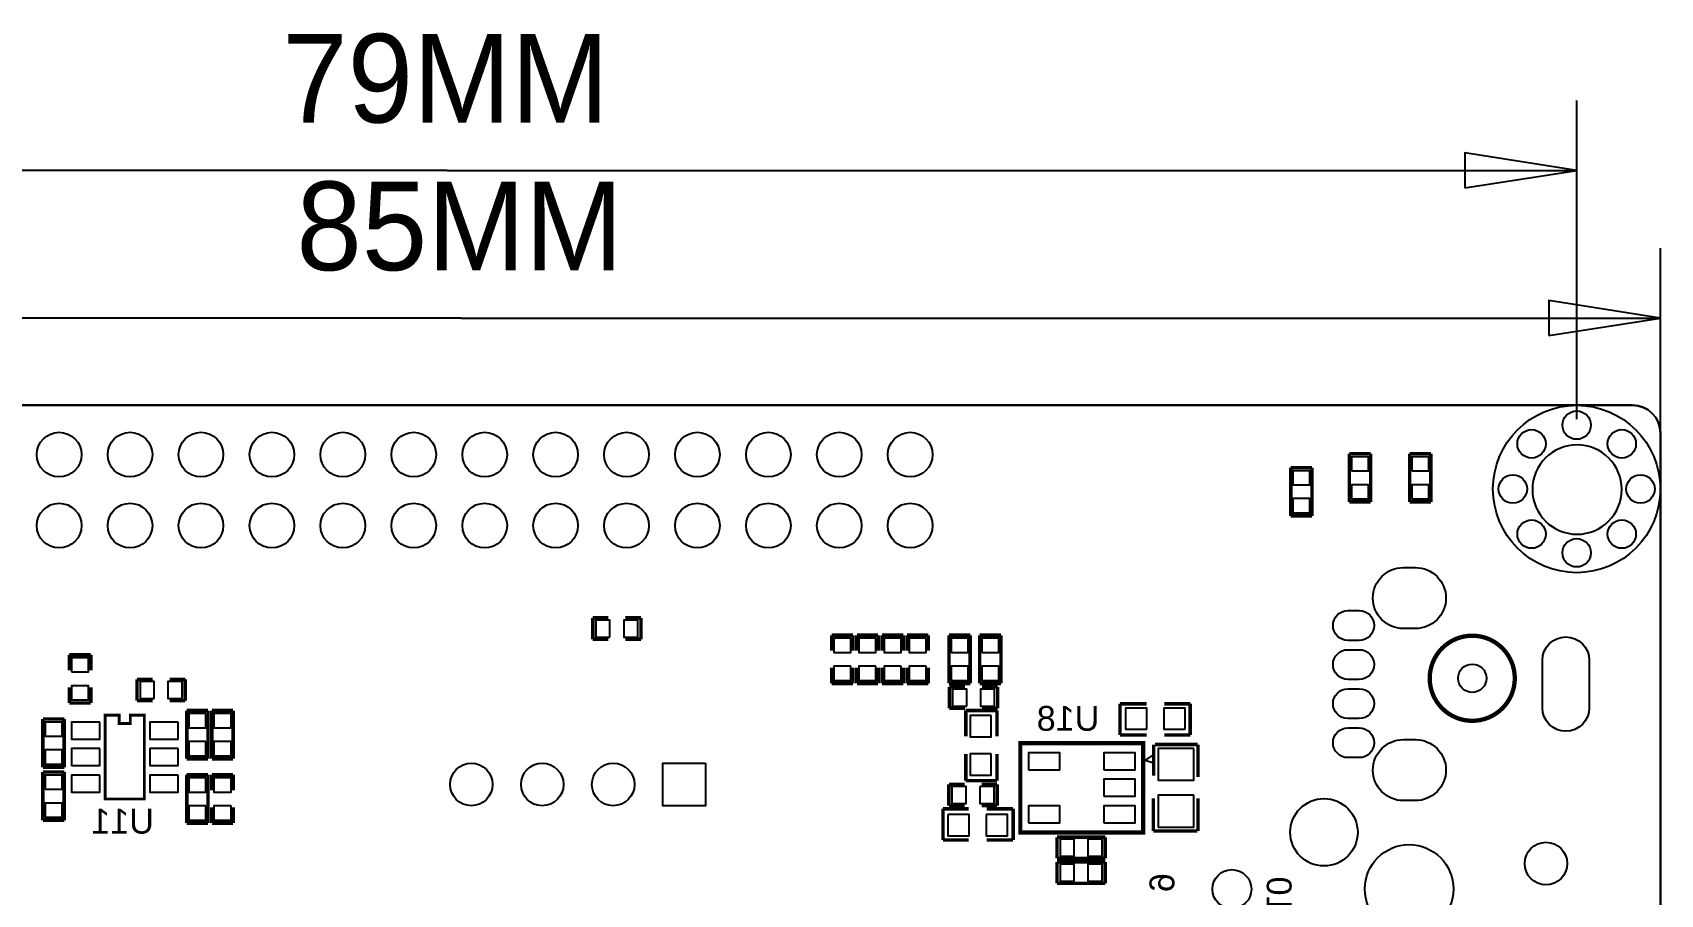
# Model space of a CAD drawing. Extents: x -38 to 85, y 0 to 70.
# Drawn here: x 26.7 to 85, y 38.5 to 69.3 of the extents above; entities that cross this region are included whole.
import ezdxf
from ezdxf.enums import TextEntityAlignment as Align

# ---------------------------------------------------------------- set-up
doc = ezdxf.new("R2010")
doc.units = 0
for name, color, linetype in [('BG_DIMENSION', 40, 'CONTINUOUS'), ('BG_OUTLINE', 7, 'CONTINUOUS'), ('PG_SILKSCREEN_BOTTOM', 120, 'CONTINUOUS'), ('PIN_BOTTOM', 5, 'CONTINUOUS'), ('RD_SILKSCREEN_BOTTOM', 200, 'CONTINUOUS')]:
    doc.layers.add(name, color=color, linetype=linetype)

msp = doc.modelspace()

# ---------------------------------------------------------------- linework, layer by layer
at = {"layer": 'BG_DIMENSION'}
for points in [[(81.999988, 55.499991), (81.999988, 66.906775)], [(77.999996, 63.781788), (81.999988, 64.40678), (77.999996, 65.031772), (77.999996, 63.781788)], [(41.54678, 64.40678), (2.999994, 64.40678)], [(41.54678, 64.40678), (81.999988, 64.40678)], [(85.000008, 39.061085), (85.000008, 61.618495)], [(81.000016, 58.493508), (85.000008, 59.1185), (81.000016, 59.743492), (81.000016, 58.493508)], [(42.05224, 59.1185), (0, 59.1185)], [(42.05224, 59.1185), (85.000008, 59.1185)]]:
    msp.add_lwpolyline(points, dxfattribs=at)
at = {"layer": 'BG_OUTLINE'}
msp.add_lwpolyline([(84.00001, 0, 0.414211), (85.000008, 0.999998), (85.000008, 54.999992, 0.414213), (84.00001, 55.99999), (0.999998, 55.99999, 0.414214), (0, 54.999992), (0, 0.999998, 0.414212), (0.999998, 0)], format="xyb", close=True, dxfattribs=at)
for points in [[(0.999998, 55.99999), (84.00001, 55.99999)], [(85.000008, 54.999992), (85.000008, 0.999998)]]:
    msp.add_lwpolyline(points, dxfattribs=at)
for points in [[(84.00001, 55.99999, -0.414213), (85.000008, 54.999992)], [(83.61426, 52.97932, 1), (80.41386, 52.97932, 1), (83.61426, 52.97932)]]:
    msp.add_lwpolyline(points, format="xyb", dxfattribs=at)
at = {"layer": 'PG_SILKSCREEN_BOTTOM'}
for points, const_width in [([(73.859009, 54.263595), (74.621009, 54.263595)], 0.127), ([(73.859009, 52.536395), (73.859009, 54.263595)], 0.127), ([(74.621009, 54.263595), (74.621009, 52.536395)], 0.127), ([(76.018009, 54.263595), (76.780009, 54.263595)], 0.127), ([(76.018009, 52.536395), (76.018009, 54.263595)], 0.127), ([(76.780009, 54.263595), (76.780009, 52.536395)], 0.127), ([(71.758988, 53.763596), (72.520988, 53.763596)], 0.127), ([(71.758988, 52.036396), (71.758988, 53.763596)], 0.127), ([(72.520988, 53.763596), (72.520988, 52.036396)], 0.127), ([(74.621009, 52.536395), (73.859009, 52.536395)], 0.127), ([(76.780009, 52.536395), (76.018009, 52.536395)], 0.127), ([(72.520988, 52.036396), (71.758988, 52.036396)], 0.127), ([(46.760232, 48.382428), (47.319032, 48.382428)], 0.127), ([(46.760232, 47.620428), (46.760232, 48.382428)], 0.127), ([(47.928632, 48.382428), (48.487432, 48.382428)], 0.127), ([(48.487432, 48.382428), (48.487432, 47.620428)], 0.127), ([(55.31899, 47.204808), (55.31899, 47.763608)], 0.127), ([(55.31899, 47.763608), (56.08099, 47.763608)], 0.127), ([(56.08099, 47.763608), (56.08099, 47.204808)], 0.127), ([(56.218988, 47.204808), (56.218988, 47.763608)], 0.127), ([(56.218988, 47.763608), (56.980988, 47.763608)], 0.127), ([(56.980988, 47.763608), (56.980988, 47.204808)], 0.127), ([(57.119012, 47.204808), (57.119012, 47.763608)], 0.127), ([(57.119012, 47.763608), (57.881012, 47.763608)], 0.127), ([(57.881012, 47.763608), (57.881012, 47.204808)], 0.127), ([(58.01901, 47.204808), (58.01901, 47.763608)], 0.127), ([(58.01901, 47.763608), (58.78101, 47.763608)], 0.127), ([(58.78101, 47.763608), (58.78101, 47.204808)], 0.127), ([(59.519007, 47.763608), (60.281007, 47.763608)], 0.127), ([(59.519007, 46.036408), (59.519007, 47.763608)], 0.127), ([(60.281007, 47.763608), (60.281007, 46.036408)], 0.127), ([(60.619005, 47.763608), (61.381005, 47.763608)], 0.127), ([(60.619005, 46.036408), (60.619005, 47.763608)], 0.127), ([(61.381005, 47.763608), (61.381005, 46.036408)], 0.127), ([(47.319032, 47.620428), (46.760232, 47.620428)], 0.127), ([(48.487432, 47.620428), (47.928632, 47.620428)], 0.127), ([(28.018994, 46.504809), (28.018994, 47.063609)], 0.127), ([(28.018994, 47.063609), (28.780994, 47.063609)], 0.127), ([(28.780994, 47.063609), (28.780994, 46.504809)], 0.127), ([(55.31899, 46.036408), (55.31899, 46.595208)], 0.127), ([(56.08099, 46.595208), (56.08099, 46.036408)], 0.127), ([(56.218988, 46.036408), (56.218988, 46.595208)], 0.127), ([(56.980988, 46.595208), (56.980988, 46.036408)], 0.127), ([(57.119012, 46.036408), (57.119012, 46.595208)], 0.127), ([(57.881012, 46.595208), (57.881012, 46.036408)], 0.127), ([(58.01901, 46.036408), (58.01901, 46.595208)], 0.127), ([(58.78101, 46.595208), (58.78101, 46.036408)], 0.127), ([(30.436312, 46.180908), (30.995112, 46.180908)], 0.127), ([(30.436312, 45.418908), (30.436312, 46.180908)], 0.127), ([(31.604712, 46.180908), (32.163512, 46.180908)], 0.127), ([(32.163512, 46.180908), (32.163512, 45.418908)], 0.127), ([(56.08099, 46.036408), (55.31899, 46.036408)], 0.127), ([(56.980988, 46.036408), (56.218988, 46.036408)], 0.127), ([(57.881012, 46.036408), (57.119012, 46.036408)], 0.127), ([(58.78101, 46.036408), (58.01901, 46.036408)], 0.127), ([(60.281007, 46.036408), (59.519007, 46.036408)], 0.127), ([(61.381005, 46.036408), (60.619005, 46.036408)], 0.127), ([(28.018994, 45.336409), (28.018994, 45.895209)], 0.127), ([(28.780994, 45.895209), (28.780994, 45.336409)], 0.127), ([(30.995112, 45.418908), (30.436312, 45.418908)], 0.127), ([(32.163512, 45.418908), (31.604712, 45.418908)], 0.127), ([(59.536406, 45.911008), (60.095206, 45.911008)], 0.127), ([(59.536406, 45.149008), (59.536406, 45.911008)], 0.127), ([(60.704806, 45.911008), (61.263606, 45.911008)], 0.127), ([(61.263606, 45.911008), (61.263606, 45.149008)], 0.127), ([(28.780994, 45.336409), (28.018994, 45.336409)], 0.127), ([(30.699888, 41.899992), (29.299891, 41.899992), (29.299891, 44.900012), (29.79989, 44.900012), (29.79989, 44.600012), (30.199889, 44.600012), (30.199889, 44.900012), (30.699888, 44.900012), (30.699888, 41.899992)], 0.1), ([(32.219011, 43.336388), (32.219011, 45.063588)], 0.127), ([(32.219011, 45.063588), (32.981011, 45.063588)], 0.127), ([(32.981011, 45.063588), (32.981011, 43.336388)], 0.127), ([(33.119009, 43.336388), (33.119009, 45.063588)], 0.127), ([(33.119009, 45.063588), (33.881009, 45.063588)], 0.127), ([(33.881009, 45.063588), (33.881009, 43.336388)], 0.127), ([(60.095206, 45.149008), (59.536406, 45.149008)], 0.127), ([(60.12119, 45.067296), (61.23879, 45.067296)], 0.127), ([(60.12119, 44.140196), (60.12119, 45.067296)], 0.127), ([(61.263606, 45.149008), (60.704806, 45.149008)], 0.127), ([(61.23879, 45.067296), (61.23879, 44.140196)], 0.127), ([(65.642693, 45.308799), (65.642693, 44.191199)], 0.127), ([(66.595193, 45.308799), (65.642693, 45.308799)], 0.127), ([(67.230193, 45.308799), (68.157293, 45.308799)], 0.127), ([(68.157293, 45.308799), (68.157293, 44.191199)], 0.127), ([(27.069009, 43.036388), (27.069009, 44.763588)], 0.127), ([(27.069009, 44.763588), (27.831009, 44.763588)], 0.127), ([(27.831009, 44.763588), (27.831009, 43.036388)], 0.127), ([(66.476194, 40.700096), (66.476194, 43.899988), (62.076203, 43.899988), (62.076203, 40.700096), (66.476194, 40.700096)], 0.150012), ([(65.642693, 44.191199), (66.595193, 44.191199)], 0.127), ([(66.849092, 42.731792), (66.849092, 43.849392)], 0.127), ([(66.899892, 43.849392), (68.423892, 43.849392)], 0.127), ([(68.157293, 44.191199), (67.230193, 44.191199)], 0.127), ([(68.436592, 43.849392), (68.436592, 42.680992)], 0.127), ([(32.981011, 43.336388), (32.219011, 43.336388)], 0.127), ([(33.881009, 43.336388), (33.119009, 43.336388)], 0.127), ([(60.12119, 43.505196), (60.12119, 42.552696)], 0.127), ([(61.23879, 42.552696), (61.23879, 43.505196)], 0.127), ([(27.831009, 43.036388), (27.069009, 43.036388)], 0.127), ([(27.069009, 42.863592), (27.831009, 42.863592)], 0.127), ([(27.069009, 41.136392), (27.069009, 42.863592)], 0.127), ([(27.831009, 42.863592), (27.831009, 41.136392)], 0.127), ([(32.219011, 41.036392), (32.219011, 42.763592)], 0.127), ([(32.219011, 42.763592), (32.981011, 42.763592)], 0.127), ([(32.981011, 42.763592), (32.981011, 41.036392)], 0.127), ([(33.119009, 42.204792), (33.119009, 42.763592)], 0.127), ([(33.119009, 42.763592), (33.881009, 42.763592)], 0.127), ([(33.881009, 42.763592), (33.881009, 42.204792)], 0.127), ([(60.12119, 42.552696), (61.23879, 42.552696)], 0.127), ([(59.516391, 42.420997), (60.075191, 42.420997)], 0.127), ([(59.516391, 41.658997), (59.516391, 42.420997)], 0.127), ([(60.684791, 42.420997), (61.243591, 42.420997)], 0.127), ([(61.243591, 42.420997), (61.243591, 41.658997)], 0.127), ([(66.836392, 41.918992), (66.836392, 40.750592)], 0.127), ([(68.436592, 40.750592), (68.436592, 41.918992)], 0.127), ([(33.119009, 41.036392), (33.119009, 41.595192)], 0.127), ([(33.881009, 41.595192), (33.881009, 41.036392)], 0.127), ([(59.302701, 41.548812), (60.229801, 41.548812)], 0.127), ([(59.302701, 40.431212), (59.302701, 41.548812)], 0.127), ([(60.075191, 41.658997), (59.516391, 41.658997)], 0.127), ([(61.243591, 41.658997), (60.684791, 41.658997)], 0.127), ([(61.817301, 41.548812), (60.864801, 41.548812)], 0.127), ([(61.817301, 40.431212), (61.817301, 41.548812)], 0.127), ([(27.831009, 41.136392), (27.069009, 41.136392)], 0.127), ([(32.981011, 41.036392), (32.219011, 41.036392)], 0.127), ([(33.881009, 41.036392), (33.119009, 41.036392)], 0.127), ([(66.836392, 40.750592), (68.411192, 40.750592)], 0.127), ([(60.229801, 40.431212), (59.302701, 40.431212)], 0.127), ([(60.864801, 40.431212), (61.817301, 40.431212)], 0.127), ([(63.386411, 40.531009), (65.113611, 40.531009)], 0.127), ([(63.386411, 39.769009), (63.386411, 40.531009)], 0.127), ([(65.113611, 40.531009), (65.113611, 39.769009)], 0.127), ([(65.113611, 39.769009), (63.386411, 39.769009)], 0.127), ([(63.386411, 39.640993), (65.113611, 39.640993)], 0.127), ([(63.386411, 38.878993), (63.386411, 39.640993)], 0.127), ([(65.113611, 39.640993), (65.113611, 38.878993)], 0.127), ([(65.113611, 38.878993), (63.386411, 38.878993)], 0.127)]:
    msp.add_lwpolyline(points, dxfattribs=dict(at, const_width=const_width))
at = {"layer": 'PG_SILKSCREEN_BOTTOM', "const_width": 0.154889}
msp.add_lwpolyline([(79.78394, 46.221675, 1), (76.73594, 46.221675, 1), (79.78394, 46.221675)], format="xyb", dxfattribs=at)
at = {"layer": 'PG_SILKSCREEN_BOTTOM'}
msp.add_lwpolyline([(66.545333, 43.282413), (66.845332, 43.482412), (66.845332, 43.182413)], close=True, dxfattribs=at)
at = {"layer": 'PIN_BOTTOM'}
for points in [[(71.835188, 53.146096), (72.444788, 53.146096), (72.444788, 53.654096), (71.835188, 53.654096)], [(73.935209, 53.646095), (74.544809, 53.646095), (74.544809, 54.154095), (73.935209, 54.154095)], [(76.094209, 53.646095), (76.703809, 53.646095), (76.703809, 54.154095), (76.094209, 54.154095)], [(73.935209, 52.645894), (74.544809, 52.645894), (74.544809, 53.153894), (73.935209, 53.153894)], [(76.094209, 52.645894), (76.703809, 52.645894), (76.703809, 53.153894), (76.094209, 53.153894)], [(71.835188, 52.145895), (72.444788, 52.145895), (72.444788, 52.653895), (71.835188, 52.653895)], [(47.377731, 47.696628), (47.377731, 48.306228), (46.869731, 48.306228), (46.869731, 47.696628)], [(48.377932, 47.696628), (48.377932, 48.306228), (47.869932, 48.306228), (47.869932, 47.696628)], [(56.00479, 47.654108), (55.39519, 47.654108), (55.39519, 47.146108), (56.00479, 47.146108)], [(56.904788, 47.654108), (56.295188, 47.654108), (56.295188, 47.146108), (56.904788, 47.146108)], [(57.804812, 47.654108), (57.195212, 47.654108), (57.195212, 47.146108), (57.804812, 47.146108)], [(58.70481, 47.654108), (58.09521, 47.654108), (58.09521, 47.146108), (58.70481, 47.146108)], [(59.595207, 47.146108), (60.204807, 47.146108), (60.204807, 47.654108), (59.595207, 47.654108)], [(60.695205, 47.146108), (61.304805, 47.146108), (61.304805, 47.654108), (60.695205, 47.654108)], [(28.095194, 46.44611), (28.704794, 46.44611), (28.704794, 46.95411), (28.095194, 46.95411)], [(56.00479, 46.653907), (55.39519, 46.653907), (55.39519, 46.145907), (56.00479, 46.145907)], [(56.904788, 46.653907), (56.295188, 46.653907), (56.295188, 46.145907), (56.904788, 46.145907)], [(57.804812, 46.653907), (57.195212, 46.653907), (57.195212, 46.145907), (57.804812, 46.145907)], [(58.70481, 46.653907), (58.09521, 46.653907), (58.09521, 46.145907), (58.70481, 46.145907)], [(59.595207, 46.145907), (60.204807, 46.145907), (60.204807, 46.653907), (59.595207, 46.653907)], [(60.695205, 46.145907), (61.304805, 46.145907), (61.304805, 46.653907), (60.695205, 46.653907)], [(31.053811, 45.495108), (31.053811, 46.104708), (30.545811, 46.104708), (30.545811, 45.495108)], [(32.054013, 45.495108), (32.054013, 46.104708), (31.546013, 46.104708), (31.546013, 45.495108)], [(28.095194, 45.445909), (28.704794, 45.445909), (28.704794, 45.953909), (28.095194, 45.953909)], [(60.153906, 45.225208), (60.153906, 45.834808), (59.645906, 45.834808), (59.645906, 45.225208)], [(61.154107, 45.225208), (61.154107, 45.834808), (60.646107, 45.834808), (60.646107, 45.225208)], [(32.904811, 44.954088), (32.295211, 44.954088), (32.295211, 44.446088), (32.904811, 44.446088)], [(33.804809, 44.954088), (33.195209, 44.954088), (33.195209, 44.446088), (33.804809, 44.446088)], [(66.607893, 44.394399), (66.607893, 45.156399), (65.845893, 45.156399), (65.845893, 44.394399)], [(67.979493, 44.394399), (67.979493, 45.156399), (67.217493, 45.156399), (67.217493, 44.394399)], [(27.754809, 44.654089), (27.145209, 44.654089), (27.145209, 44.146089), (27.754809, 44.146089)], [(29.107892, 44.6548), (28.091892, 44.6548), (28.091892, 44.0452), (29.107892, 44.0452)], [(31.907886, 44.6548), (30.891886, 44.6548), (30.891886, 44.0452), (31.907886, 44.0452)], [(61.03559, 44.889496), (60.27359, 44.889496), (60.27359, 44.127496), (61.03559, 44.127496)], [(32.904811, 43.953887), (32.295211, 43.953887), (32.295211, 43.445887), (32.904811, 43.445887)], [(33.804809, 43.953887), (33.195209, 43.953887), (33.195209, 43.445887), (33.804809, 43.445887)], [(27.754809, 43.653888), (27.145209, 43.653888), (27.145209, 43.145888), (27.754809, 43.145888)], [(29.107892, 43.704789), (28.091892, 43.704789), (28.091892, 43.095189), (29.107892, 43.095189)], [(31.907886, 43.704789), (30.891886, 43.704789), (30.891886, 43.095189), (31.907886, 43.095189)], [(50.794945, 43.182007), (50.794945, 41.658007), (49.270945, 41.658007), (49.270945, 43.182007)], [(61.03559, 43.517896), (60.27359, 43.517896), (60.27359, 42.755896), (61.03559, 42.755896)], [(62.367389, 42.945202), (63.484989, 42.945202), (63.484989, 43.554802), (62.367389, 43.554802)], [(65.067409, 42.945202), (66.185009, 42.945202), (66.185009, 43.554802), (65.067409, 43.554802)], [(68.284192, 43.709692), (67.014192, 43.709692), (67.014192, 42.566692), (68.284192, 42.566692)], [(27.145209, 42.246093), (27.754809, 42.246093), (27.754809, 42.754093), (27.145209, 42.754093)], [(29.107892, 42.754779), (28.091892, 42.754779), (28.091892, 42.145179), (29.107892, 42.145179)], [(31.907886, 42.754779), (30.891886, 42.754779), (30.891886, 42.145179), (31.907886, 42.145179)], [(32.904811, 42.654093), (32.295211, 42.654093), (32.295211, 42.146093), (32.904811, 42.146093)], [(33.804809, 42.654093), (33.195209, 42.654093), (33.195209, 42.146093), (33.804809, 42.146093)], [(65.067409, 41.995192), (66.185009, 41.995192), (66.185009, 42.604792), (65.067409, 42.604792)], [(59.62589, 42.344797), (59.62589, 41.735197), (60.13389, 41.735197), (60.13389, 42.344797)], [(60.626092, 42.344797), (60.626092, 41.735197), (61.134092, 41.735197), (61.134092, 42.344797)], [(68.284192, 42.033292), (67.014192, 42.033292), (67.014192, 40.890292), (68.284192, 40.890292)], [(27.145209, 41.245892), (27.754809, 41.245892), (27.754809, 41.753892), (27.145209, 41.753892)], [(32.904811, 41.653892), (32.295211, 41.653892), (32.295211, 41.145892), (32.904811, 41.145892)], [(33.804809, 41.653892), (33.195209, 41.653892), (33.195209, 41.145892), (33.804809, 41.145892)], [(62.367389, 41.045181), (63.484989, 41.045181), (63.484989, 41.654781), (62.367389, 41.654781)], [(65.067409, 41.045181), (66.185009, 41.045181), (66.185009, 41.654781), (65.067409, 41.654781)], [(59.480501, 41.345612), (59.480501, 40.583612), (60.242501, 40.583612), (60.242501, 41.345612)], [(60.852101, 41.345612), (60.852101, 40.583612), (61.614101, 40.583612), (61.614101, 41.345612)], [(63.495911, 40.454809), (63.495911, 39.845209), (64.003911, 39.845209), (64.003911, 40.454809)], [(64.496112, 40.454809), (64.496112, 39.845209), (65.004112, 39.845209), (65.004112, 40.454809)], [(64.003911, 38.955193), (64.003911, 39.564793), (63.495911, 39.564793), (63.495911, 38.955193)], [(65.004112, 38.955193), (65.004112, 39.564793), (64.496112, 39.564793), (64.496112, 38.955193)]]:
    msp.add_lwpolyline(points, close=True, dxfattribs=at)
for points in [[(75.794108, 50.184202), (76.225908, 50.184202, -1), (76.225908, 47.999802), (75.794108, 47.999802, -1)], [(73.806812, 48.645496), (74.213212, 48.645496, -1), (74.213212, 47.578696), (73.806812, 47.578696, -1)], [(73.806812, 47.245397), (74.213212, 47.245397, -1), (74.213212, 46.178597), (73.806812, 46.178597, -1)], [(80.771721, 45.161098), (80.771721, 46.862898, -1), (82.448121, 46.862898), (82.448121, 45.161098, -1)], [(73.806812, 45.8454), (74.213212, 45.8454, -1), (74.213212, 44.7786), (73.806812, 44.7786, -1)], [(73.806812, 44.445301), (74.213212, 44.445301, -1), (74.213212, 43.378501), (73.806812, 43.378501, -1)], [(75.794108, 44.024194), (76.225908, 44.024194, -1), (76.225908, 41.839794), (75.794108, 41.839794, -1)]]:
    msp.add_lwpolyline(points, format="xyb", close=True, dxfattribs=at)
for centre, radius in [((81.999988, 52.999996), 2.9972), ((81.999988, 55.285996), 0.508), ((27.650008, 54.229991), 0.799948), ((30.190008, 54.229991), 0.799948), ((32.730008, 54.229991), 0.799948), ((35.270008, 54.229991), 0.799948), ((37.810008, 54.229991), 0.799948), ((40.350008, 54.229991), 0.799948), ((42.890008, 54.229991), 0.799948), ((45.430008, 54.229991), 0.799948), ((47.970008, 54.229991), 0.799948), ((50.510008, 54.229991), 0.799948), ((53.050008, 54.229991), 0.799948), ((55.590008, 54.229991), 0.799948), ((58.130008, 54.229991), 0.799948), ((80.383482, 54.616502), 0.508), ((83.616495, 54.616502), 0.508), ((79.713988, 52.999996), 0.508), ((84.285988, 52.999996), 0.508), ((27.650008, 51.689991), 0.799948), ((30.190008, 51.689991), 0.799948), ((32.730008, 51.689991), 0.799948), ((35.270008, 51.689991), 0.799948), ((37.810008, 51.689991), 0.799948), ((40.350008, 51.689991), 0.799948), ((42.890008, 51.689991), 0.799948), ((45.430008, 51.689991), 0.799948), ((47.970008, 51.689991), 0.799948), ((50.510008, 51.689991), 0.799948), ((53.050008, 51.689991), 0.799948), ((55.590008, 51.689991), 0.799948), ((58.130008, 51.689991), 0.799948), ((80.383482, 51.383489), 0.508), ((83.616495, 51.383489), 0.508), ((81.999988, 50.713996), 0.508), ((78.25994, 46.221675), 0.508), ((42.412945, 42.420007), 0.762), ((44.952945, 42.420007), 0.762), ((47.492945, 42.420007), 0.762), ((72.949994, 40.705786), 1.2065), ((76, 38.675793), 1.5875), ((80.899889, 39.5859), 0.762), ((69.65, 38.670687), 0.6985)]:
    msp.add_circle(centre, radius, dxfattribs=at)

# ---------------------------------------------------------------- texts
at = {"layer": 'BG_DIMENSION', "width": 0.992}
for s, p in [('79MM', (35.64128, 66.12128)), ('85MM', (36.14674, 60.833))]:
    msp.add_text(s, height=3.175, dxfattribs=at).set_placement(p)
at = {"layer": 'PG_SILKSCREEN_BOTTOM', "text_generation_flag": 2, "width": 1.028571}
for s, p in [('9', (66.700095, 38.560807)), ('10', (70.899909, 37.76091))]:
    msp.add_text(s, height=0.889, rotation=270, dxfattribs=at).set_placement(p)
at = {"layer": 'RD_SILKSCREEN_BOTTOM', "text_generation_flag": 2, "width": 1.028571}
msp.add_text('U18', height=0.889, dxfattribs=at).set_placement((63.78194, 44.341618), align=Align.CENTER)
msp.add_text('U11', height=0.889, dxfattribs=at).set_placement((31.04388, 40.658618))

doc.saveas('drawing.dxf')
